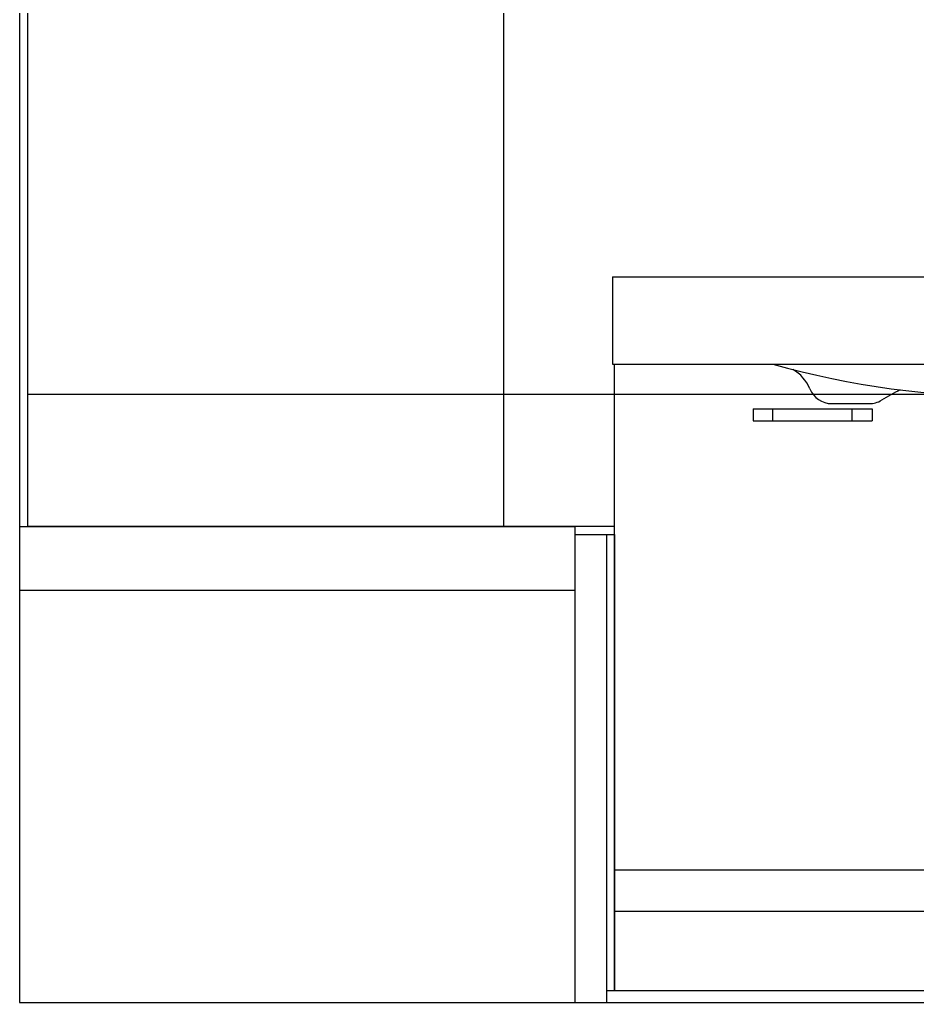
# Model space of a CAD drawing. Header units: millimetres. Extents: x 976 to 9349, y -1578 to 2211.
# Drawn here: x 6241.8 to 6355, y 455.7 to 579.7 of the extents above; entities that cross this region are included whole.
import ezdxf

# ---------------------------------------------------------------- set-up
doc = ezdxf.new("R2010")
doc.units = ezdxf.units.MM
for name, color, linetype in [('Meble', 42, 'Continuous'), ('Płytki', 254, 'Continuous'), ('Wbudowane', 175, 'Continuous'), ('Ściany', 7, 'Continuous')]:
    doc.layers.add(name, color=color, linetype=linetype)

# ---------------------------------------------------------------- blocks, each defined once
blk = doc.blocks.new('Z$W@#2421')
for p, q in [((0, 257.2), (0, 0)), ((0, 0), (237.3, 0))]:
    blk.add_line(p, q)
blk = doc.blocks.new('Z$W@#25874')
for p, q in [((0, 18), (0, 7)), ((0, 18), (100.5, 18)), ((100.5, 18), (100.5, 7)), ((0, 7), (100.5, 7)), ((50.05, 7), (50.45, 7)), ((46.25, 0), (46.25, 2.93)), ((54.25, 0), (54.25, 2.93)), ((27.67, 2), (32.38, 2)), ((72.83, 2), (68.12, 2)), ((46.25, 0), (54.25, 0))]:
    blk.add_line(p, q)
for centre, radius, start, end in [((50.25, 113.46), 110.61, 254.2627, 285.7373), ((20.25, 2), 5, 22.0243, 59.8717), ((80.25, 2), 5, 120.1283, 157.9757), ((27.67, 5), 3, 202.0243, 270), ((50.15, -24.06), 31.06, 116.4959, 121.4397), ((50.35, -24.06), 31.06, 58.5603, 63.5041), ((72.83, 5), 3, 270, 337.9757), ((32.38, 5), 3, 270, 301.4397), ((68.12, 5), 3, 238.5603, 270)]:
    blk.add_arc(centre, radius, start, end)
blk = doc.blocks.new('Z$W@#29170')
for p, q in [((0, 0), (0, 79)), ((0, 79), (100, 79)), ((50, 79), (50, 10)), ((100, 0), (100, 79)), ((17.5, 73.35), (32.5, 73.35)), ((17.5, 73.35), (17.5, 71.85)), ((20, 71.85), (20, 73.35)), ((30, 71.85), (30, 73.35)), ((32.5, 73.35), (32.5, 71.85)), ((67.5, 73.35), (82.5, 73.35)), ((67.5, 73.35), (67.5, 71.85)), ((70, 71.85), (70, 73.35)), ((80, 71.85), (80, 73.35)), ((82.5, 73.35), (82.5, 71.85)), ((17.5, 71.85), (32.5, 71.85)), ((67.5, 71.85), (82.5, 71.85)), ((0, 10), (100, 10)), ((0, 0), (100, 0))]:
    blk.add_line(p, q)
blk = doc.blocks.new('Z$W@#19358')
for p, q in [((0, 60), (70, 60)), ((0, 60), (0, 0)), ((70, 60), (70, 0)), ((0, 52), (70, 52)), ((0, 0), (70, 0))]:
    blk.add_line(p, q)

msp = doc.modelspace()

# ---------------------------------------------------------------- linework, layer by layer
at = {"layer": 'Płytki'}
for p, q in [((6242.795, 712.443), (6242.795, 515.743)), ((6302.795, 712.443), (6302.795, 515.743)), ((6242.795, 532.443), (6478.095, 532.443)), ((6316.795, 515.743), (6242.795, 515.743)), ((6316.795, 514.743), (6316.795, 515.743)), ((6315.795, 514.743), (6316.795, 514.743)), ((6316.795, 514.743), (6316.795, 457.243)), ((6316.795, 472.443), (6478.095, 472.443)), ((6315.795, 457.243), (6479.095, 457.243))]:
    msp.add_line(p, q, dxfattribs=at)
at = {"layer": 'Ściany'}
for p, q in [((6311.795, 514.743), (6311.795, 455.743)), ((6311.795, 514.743), (6315.795, 514.743)), ((6315.795, 514.743), (6315.795, 455.743))]:
    msp.add_line(p, q, dxfattribs=at)

# ---------------------------------------------------------------- block references
at = {"layer": 'Meble'}
msp.add_blockref('Z$W@#29170', (6316.795, 457.243), dxfattribs=at)
at = {"layer": 'Wbudowane'}
for name, p in [('Z$W@#25874', (6316.545, 529.243)), ('Z$W@#19358', (6241.795, 455.743))]:
    msp.add_blockref(name, p, dxfattribs=at)
at = {"layer": 'Ściany'}
msp.add_blockref('Z$W@#2421', (6241.795, 455.743), dxfattribs=at)

doc.saveas('drawing.dxf')
